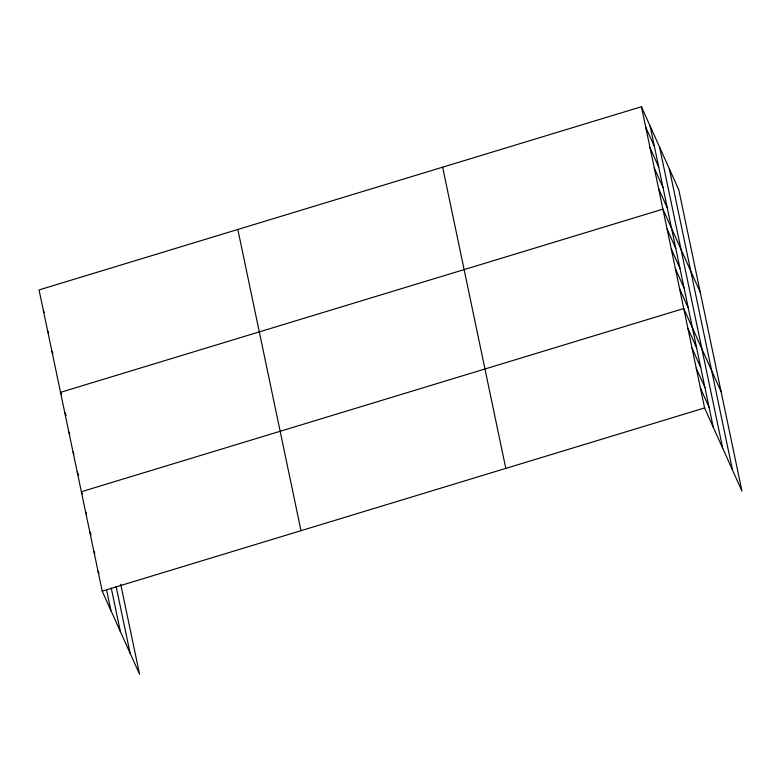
<?xml version="1.0" encoding="UTF-8"?>
<svg xmlns="http://www.w3.org/2000/svg" width="781" height="781" viewBox="0 0 781 781"><rect width="100%" height="100%" fill="white"/><g stroke="black" fill="none" stroke-linecap="round" stroke-linejoin="round"><path stroke-width="1.17" d="M641.435 106.724L704.589 407.936L741.95 491.073L678.796 189.861L641.435 106.724L39.05 289.927L102.204 591.139L139.565 674.276L120.694 584.227M102.204 591.139L704.589 407.936M645.721 127.205L654.41 146.535M650.017 147.687L658.705 167.017M654.312 168.169L663.001 187.499M658.608 188.651L667.296 207.98M700.264 292.27L662.903 209.142L60.527 392.345L61.484 394.483M667.072 229.018L675.76 248.338M671.24 248.895L679.929 268.225M675.409 268.781L684.097 288.101M679.577 288.658L688.266 307.978M721.107 391.671L683.746 308.534L81.361 491.737L82.327 493.885M687.915 328.42L696.603 347.74M692.083 348.297L700.772 367.617M696.252 368.173L704.94 387.503M700.42 388.059L709.109 407.379M43.345 310.408L44.312 312.556M47.641 330.89L48.607 333.038M51.937 351.372L52.903 353.52M64.696 412.222L66.141 415.443M68.865 432.098L69.821 434.246M73.033 451.984L73.99 454.132M77.192 471.861L78.647 475.082M85.529 511.623L86.496 513.771M89.698 531.5L91.152 534.721M93.866 551.376L94.833 553.524M98.035 571.262L99.002 573.41M669.327 168.803L732.49 470.016M659.584 147.111L722.737 448.314M650.114 126.053L713.268 427.256M442.642 167.183L505.805 468.395M237.834 229.477L300.997 530.68M116.125 586.56L130.105 653.219M111.283 588.249L120.352 631.517M106.724 590.582L110.892 610.459"/></g></svg>
